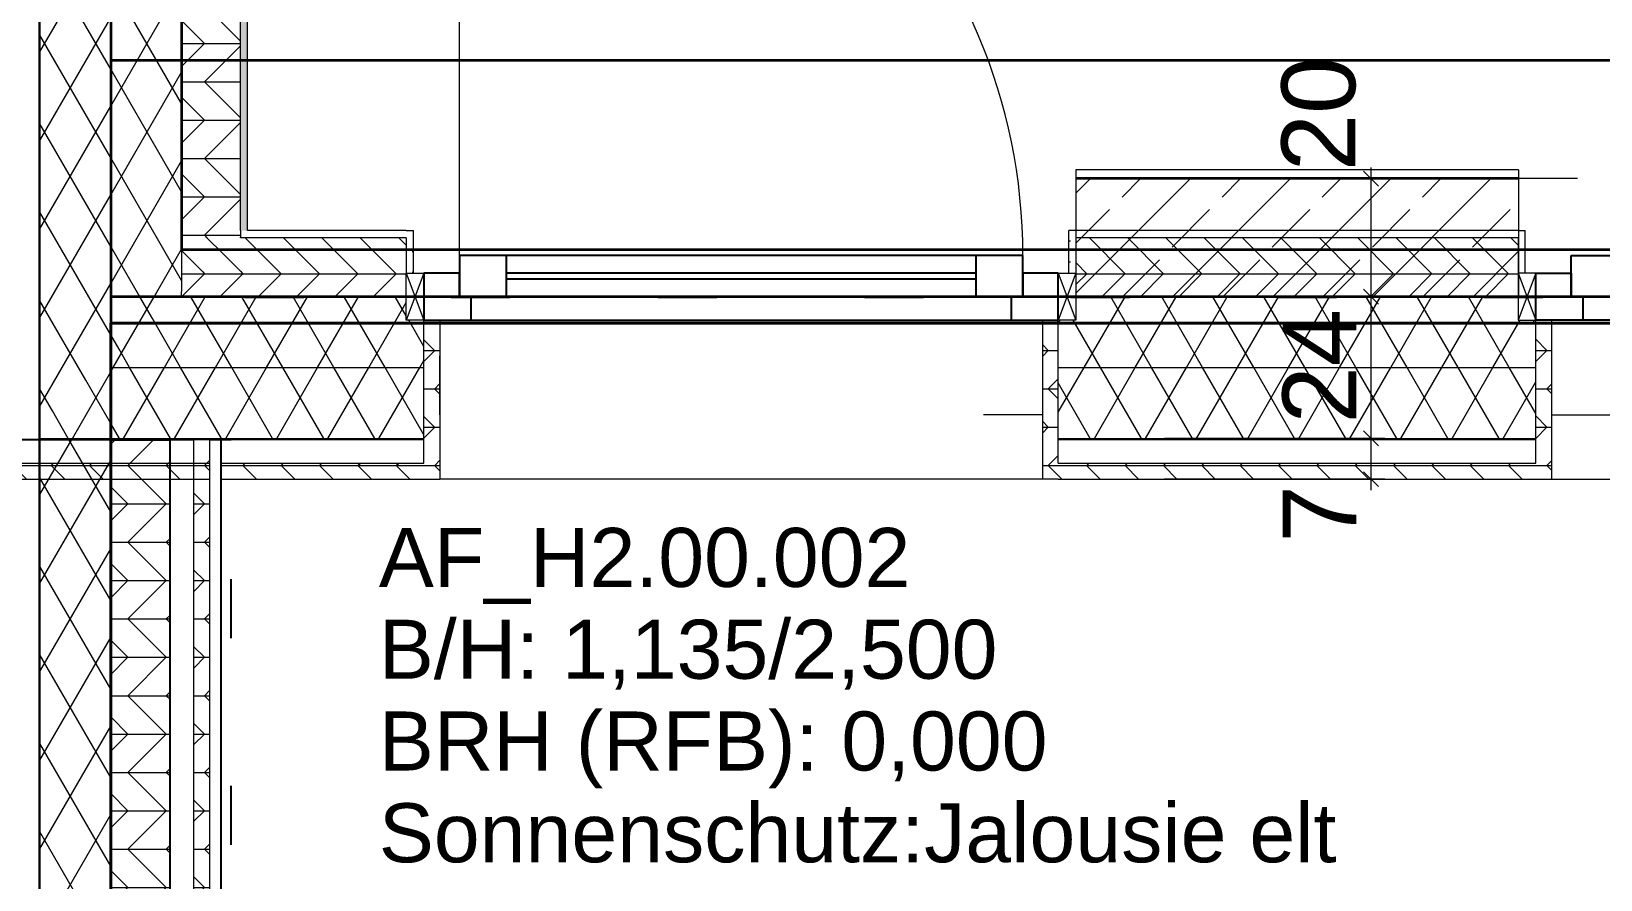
# Model space of a CAD drawing. Extents: x 0 to 42, y 0 to 29.7.
# Drawn here: x 11.343 to 14.003, y 7.486 to 8.923 of the extents above; entities that cross this region are included whole.
import ezdxf
from ezdxf.xclip import XClip

# ---------------------------------------------------------------- set-up
doc = ezdxf.new("R2010")
doc.units = 0
doc.header["$MEASUREMENT"] = 0
doc.header["$XCLIPFRAME"] = 0
for name, pattern in [('Achse', [115, 0, -40, 75, 0]), ('Punktlinie_ eng', [0.0125, 0, -0.0125]), ('Wipeout_Contour', [50, 0, -50])]:
    doc.linetypes.add(name, pattern=pattern)
for name, color, linetype in [('331 - Tragende Außenwände.Statisch erforderlich', 7, 'Continuous'), ('339 - Rohbau_ sonstiges.Attika massiv_ Lichtschächte', 7, 'Continuous'), ('351 - Deckenkonstruktionen.Decken', 7, 'Continuous'), ('352 - Deckenbeläge.Fußbodenaufbauten', 7, 'Continuous'), ('361 - Dachkonstruktionen.Unterdach', 7, 'Continuous'), ('363 - Dachbeläge.Oberdach_ Balkonbeläge_ Beläge Dachterrasse_ Gründach', 7, 'Continuous'), ('5_00 - WP Ausbau - Bemaßung', 7, 'Continuous')]:
    doc.layers.add(name, color=color, linetype=linetype)
doc.styles.add('ERSTELLTER_STIL_1', font='arial.ttf')
pattern_1 = [(60, (26.131676, 15.72738), (-0.0649519, 0.0375), []), (120, (26.131676, 15.72738), (0.0649519, 0.0375), [])]
pattern_2 = [(0, (26.131676, 15.72738), (0, 0.065), []), (45, (26.13168, 15.72738), (-0.13, 0.13), [0.0919239, -0.0919239]), (45, (26.19668, 15.72738), (-0.13, 0.13), [0.0919239, -0.0919239]), (45, (26.26168, 15.72738), (-0.13, 0.13), [0.0919239, -0.0919239]), (45, (26.32668, 15.72738), (-0.13, 0.13), [0.0919239, -0.0919239]), (315, (26.13168, 15.72738), (0.13, 0.13), [0.0919239, -0.0919239]), (315, (26.19668, 15.72738), (0.13, 0.13), [0.0919239, -0.0919239]), (315, (26.26168, 15.72738), (0.13, 0.13), [0.0919239, -0.0919239]), (315, (26.32668, 15.72738), (0.13, 0.13), [0.0919239, -0.0919239])]
pattern_3 = [(45, (26.131676, 15.72738), (-0.01767767, 0.01767767), [0, -0.025])]

# ---------------------------------------------------------------- blocks, each defined once
blk = doc.blocks.new('Zeichnung_1_1', base_point=(26.1317, 15.7274))
at = {"layer": '331 - Tragende Außenwände.Statisch erforderlich', "linetype": 'Continuous', "lineweight": 18, "true_color": 0x0099e6}
for points in [[(11.3558, 8.2588), (11.3578, 8.2606), (11.3578, 11.3346), (11.3558, 11.3346)], [(11.3578, 8.2606), (11.3558, 8.2588), (11.3558, 8.2335), (11.3578, 8.2335)], [(11.3578, 8.2335), (11.3558, 8.2335), (11.3558, 8.2315), (11.3578, 8.2315)], [(11.3578, 8.2315), (12.0087, 8.2315), (12.0087, 8.2335), (11.3578, 8.2335)], [(13.8928, 8.2335), (13.0837, 8.2335), (13.0837, 8.2315), (13.8928, 8.2315)]]:
    blk.add_hatch(color=142, dxfattribs=at).paths.add_polyline_path(points)
at = {"layer": '331 - Tragende Außenwände.Statisch erforderlich', "linetype": 'Continuous', "lineweight": 18, "true_color": 0x05000d}
h = blk.add_hatch(dxfattribs=at)
h.set_pattern_fill('Dämmung__weich_0001', color=178, style=0, pattern_type=2)
h.set_pattern_definition(pattern_1)
h.paths.add_polyline_path([(11.3578, 8.3535), (11.4584, 8.3535), (11.4778, 8.3714), (11.4778, 11.3346), (11.3578, 11.3346)])
h = blk.add_hatch(dxfattribs=at)
h.set_pattern_fill('Dämmung__weich_0001', color=178, style=0, pattern_type=2)
h.set_pattern_definition(pattern_1)
h.paths.add_polyline_path([(11.4778, 8.4735), (11.5885, 8.4735), (11.5978, 8.4821), (11.5978, 11.3346), (11.5578, 11.3346), (11.4778, 11.3346)])
h = blk.add_hatch(dxfattribs=at)
h.set_pattern_fill('Holz__Sperrholz_2__0001', color=178, style=0, pattern_type=2)
h.set_pattern_definition(pattern_2)
h.paths.add_polyline_path([(11.5978, 8.5735), (11.6968, 8.5735), (11.6978, 8.5744), (11.6978, 11.3346), (11.5978, 11.3346)])
at = {"layer": '331 - Tragende Außenwände.Statisch erforderlich', "linetype": 'Continuous', "lineweight": 18, "true_color": 0x9f9f9f}
h = blk.add_hatch(dxfattribs=at)
h.set_pattern_fill('Gips_0001', color=253, style=0, pattern_type=2)
h.set_pattern_definition(pattern_3)
h.paths.add_polyline_path([(11.6978, 8.5855), (11.7098, 8.5855), (11.7098, 11.3346), (11.6978, 11.3346)])
at = {"layer": '331 - Tragende Außenwände.Statisch erforderlich', "linetype": 'Continuous', "lineweight": 18}
h = blk.add_hatch(dxfattribs=at)
h.set_pattern_fill('Verputz_0001', color=9, style=0, pattern_type=2)
h.set_pattern_definition([(0, (26.13168, 15.72738), (0, 0.08660254), [0, -0.05]), (0, (26.15668, 15.77068), (0, 0.08660254), [0, -0.05])])
h.paths.add_polyline_path([(13.8639, 8.6885), (13.1137, 8.6885), (13.1137, 8.6735), (13.8639, 8.6735)])
at = {"layer": '331 - Tragende Außenwände.Statisch erforderlich', "linetype": 'Continuous', "lineweight": 18, "true_color": 0x00a800}
h = blk.add_hatch(dxfattribs=at)
h.set_pattern_fill('Beton__Stahlbeton_0001', color=94, style=0, pattern_type=2)
h.set_pattern_definition([(45, (26.13168, 15.72738), (-0.0848528, 0.0848528), []), (45, (26.08925, 15.76981), (-0.0848528, 0.0848528), [0.09, -0.03])])
h.paths.add_polyline_path([(13.8639, 8.6735), (13.1137, 8.6735), (13.1137, 8.4735), (13.8639, 8.4735)])
at = {"layer": '331 - Tragende Außenwände.Statisch erforderlich', "linetype": 'Continuous', "lineweight": 18, "true_color": 0x05000d}
h = blk.add_hatch(dxfattribs=at)
h.set_pattern_fill('Holz__Sperrholz_2__0001', color=178, style=0, pattern_type=2)
h.set_pattern_definition(pattern_2)
h.paths.add_polyline_path([(11.5978, 8.5735), (11.5978, 8.4821), (11.6968, 8.5735)])
h = blk.add_hatch(dxfattribs=at)
h.set_pattern_fill('Holz__Sperrholz_2__0001', color=178, style=0, pattern_type=2)
h.set_pattern_definition(pattern_2)
h.paths.add_polyline_path([(11.6978, 8.5735), (11.6968, 8.5735), (11.5978, 8.4821), (11.5978, 8.4735), (11.6978, 8.4735)])
h = blk.add_hatch(dxfattribs=at)
h.set_pattern_fill('Holz__Sperrholz_2__0001', color=178, style=0, pattern_type=2)
h.set_pattern_definition(pattern_2)
h.paths.add_polyline_path([(11.6978, 8.5744), (11.6968, 8.5735), (11.6978, 8.5735)])
at = {"layer": '331 - Tragende Außenwände.Statisch erforderlich', "linetype": 'Continuous', "lineweight": 18, "true_color": 0x9f9f9f}
h = blk.add_hatch(dxfattribs=at)
h.set_pattern_fill('Gips_0001', color=253, style=0, pattern_type=2)
h.set_pattern_definition(pattern_3)
h.paths.add_polyline_path([(11.6978, 8.5744), (11.7098, 8.5855), (11.6978, 8.5855)])
h = blk.add_hatch(dxfattribs=at)
h.set_pattern_fill('Gips_0001', color=253, style=0, pattern_type=2)
h.set_pattern_definition(pattern_3)
h.paths.add_polyline_path([(11.7098, 8.5855), (11.6978, 8.5744), (11.6978, 8.5735), (11.7098, 8.5735)])
at = {"layer": '331 - Tragende Außenwände.Statisch erforderlich', "linetype": 'Continuous', "lineweight": 18, "true_color": 0x05000d}
h = blk.add_hatch(dxfattribs=at)
h.set_pattern_fill('Holz__Sperrholz_2__0001', color=178, style=0, pattern_type=2)
h.set_pattern_definition(pattern_2)
h.paths.add_polyline_path([(11.6978, 8.5735), (11.6978, 8.4735), (11.9787, 8.4735), (11.9787, 8.5135), (11.9787, 8.5735)])
at = {"layer": '331 - Tragende Außenwände.Statisch erforderlich', "linetype": 'Continuous', "lineweight": 18, "true_color": 0x9f9f9f}
h = blk.add_hatch(dxfattribs=at)
h.set_pattern_fill('Gips_0001', color=253, style=0, pattern_type=2)
h.set_pattern_definition(pattern_3)
h.paths.add_polyline_path([(11.7098, 8.5855), (11.7098, 8.5735), (11.9787, 8.5735), (11.9787, 8.5855)])
h = blk.add_hatch(dxfattribs=at)
h.set_pattern_fill('Gips_0001', color=253, style=0, pattern_type=2)
h.set_pattern_definition(pattern_3)
h.paths.add_polyline_path([(11.9907, 8.5855), (11.9787, 8.5855), (11.9787, 8.5735), (11.9787, 8.5135), (11.9907, 8.5135)])
h = blk.add_hatch(dxfattribs=at)
h.set_pattern_fill('Gips_0001', color=253, style=0, pattern_type=2)
h.set_pattern_definition(pattern_3)
h.paths.add_polyline_path([(13.1137, 8.5855), (13.1017, 8.5855), (13.1017, 8.5135), (13.1137, 8.5135), (13.1137, 8.5735)])
h = blk.add_hatch(dxfattribs=at)
h.set_pattern_fill('Gips_0001', color=253, style=0, pattern_type=2)
h.set_pattern_definition(pattern_3)
h.paths.add_polyline_path([(13.1137, 8.5855), (13.1137, 8.5735), (13.8628, 8.5735), (13.8628, 8.5855)])
at = {"layer": '331 - Tragende Außenwände.Statisch erforderlich', "linetype": 'Continuous', "lineweight": 18, "true_color": 0x05000d}
h = blk.add_hatch(dxfattribs=at)
h.set_pattern_fill('Holz__Sperrholz_2__0001', color=178, style=0, pattern_type=2)
h.set_pattern_definition(pattern_2)
h.paths.add_polyline_path([(13.1137, 8.5135), (13.1137, 8.4735), (13.8628, 8.4735), (13.8628, 8.5135), (13.8628, 8.5735), (13.1137, 8.5735)])
at = {"layer": '331 - Tragende Außenwände.Statisch erforderlich', "linetype": 'Continuous', "lineweight": 18, "true_color": 0x9f9f9f}
h = blk.add_hatch(dxfattribs=at)
h.set_pattern_fill('Gips_0001', color=253, style=0, pattern_type=2)
h.set_pattern_definition(pattern_3)
h.paths.add_polyline_path([(13.8628, 8.5855), (13.8628, 8.5735), (13.8628, 8.5135), (13.8748, 8.5135), (13.8748, 8.5855)])
at = {"layer": '331 - Tragende Außenwände.Statisch erforderlich', "linetype": 'Continuous', "lineweight": 18, "true_color": 0x05000d}
h = blk.add_hatch(dxfattribs=at)
h.set_pattern_fill('Dämmung__weich_0001', color=178, style=0, pattern_type=2)
h.set_pattern_definition(pattern_1)
h.paths.add_polyline_path([(11.4778, 8.4735), (11.4778, 8.3714), (11.5885, 8.4735)])
h = blk.add_hatch(dxfattribs=at)
h.set_pattern_fill('Dämmung__weich_0001', color=178, style=0, pattern_type=2)
h.set_pattern_definition(pattern_1)
h.paths.add_polyline_path([(11.5978, 8.4735), (11.5885, 8.4735), (11.4778, 8.3714), (11.4778, 8.3535), (11.5978, 8.3535)])
h = blk.add_hatch(dxfattribs=at)
h.set_pattern_fill('Dämmung__weich_0001', color=178, style=0, pattern_type=2)
h.set_pattern_definition(pattern_1)
h.paths.add_polyline_path([(11.5978, 8.4821), (11.5885, 8.4735), (11.5978, 8.4735)])
h = blk.add_hatch(dxfattribs=at)
h.set_pattern_fill('Dämmung__weich_0001', color=178, style=0, pattern_type=2)
h.set_pattern_definition(pattern_1)
h.paths.add_polyline_path([(11.9787, 8.4735), (11.5978, 8.4735), (11.5978, 8.3535), (12.0087, 8.3535), (12.0087, 8.4335), (11.9787, 8.4335)])
h = blk.add_hatch(dxfattribs=at)
h.set_pattern_fill('Dämmung__weich_0001', color=178, style=0, pattern_type=2)
h.set_pattern_definition(pattern_1)
h.paths.add_polyline_path([(13.1137, 8.4335), (13.0837, 8.4335), (13.0837, 8.3535), (13.8928, 8.3535), (13.8928, 8.4335), (13.8628, 8.4335), (13.8628, 8.4735), (13.1137, 8.4735)])
at = {"layer": '331 - Tragende Außenwände.Statisch erforderlich', "linetype": 'Continuous', "lineweight": 18, "true_color": 0x7e5900}
h = blk.add_hatch(dxfattribs=at)
h.set_pattern_fill('Holz__Sperrholz_2__0001', color=46, style=0, pattern_type=2)
h.set_pattern_definition(pattern_2)
h.paths.add_polyline_path([(12.0087, 8.1645), (12.0357, 8.1645), (12.0357, 8.4335), (12.0087, 8.4335), (12.0087, 8.1915)])
h = blk.add_hatch(dxfattribs=at)
h.set_pattern_fill('Holz__Sperrholz_2__0001', color=46, style=0, pattern_type=2)
h.set_pattern_definition(pattern_2)
h.paths.add_polyline_path([(13.0567, 8.1645), (13.0837, 8.1645), (13.0837, 8.1915), (13.0837, 8.4335), (13.0567, 8.4335)])
h = blk.add_hatch(dxfattribs=at)
h.set_pattern_fill('Holz__Sperrholz_2__0001', color=46, style=0, pattern_type=2)
h.set_pattern_definition(pattern_2)
h.paths.add_polyline_path([(13.9198, 8.1645), (13.9198, 8.4335), (13.8928, 8.4335), (13.8928, 8.1915), (13.8928, 8.1645)])
at = {"layer": '331 - Tragende Außenwände.Statisch erforderlich', "linetype": 'Continuous', "lineweight": 18, "true_color": 0x05000d}
h = blk.add_hatch(dxfattribs=at)
h.set_pattern_fill('Dämmung__weich_0001', color=178, style=0, pattern_type=2)
h.set_pattern_definition(pattern_1)
h.paths.add_polyline_path([(11.3578, 8.3535), (11.3578, 8.2606), (11.4584, 8.3535)])
h = blk.add_hatch(dxfattribs=at)
h.set_pattern_fill('Dämmung__weich_0001', color=178, style=0, pattern_type=2)
h.set_pattern_definition(pattern_1)
h.paths.add_polyline_path([(11.4778, 8.3535), (11.4584, 8.3535), (11.3578, 8.2606), (11.3578, 8.2335), (11.4778, 8.2335)])
h = blk.add_hatch(dxfattribs=at)
h.set_pattern_fill('Dämmung__weich_0001', color=178, style=0, pattern_type=2)
h.set_pattern_definition(pattern_1)
h.paths.add_polyline_path([(11.4778, 8.3714), (11.4584, 8.3535), (11.4778, 8.3535)])
h = blk.add_hatch(dxfattribs=at)
h.set_pattern_fill('Dämmung__weich_0001', color=178, style=0, pattern_type=2)
h.set_pattern_definition(pattern_1)
h.paths.add_polyline_path([(11.4778, 8.2335), (12.0087, 8.2335), (12.0087, 8.3535), (11.4778, 8.3535)])
h = blk.add_hatch(dxfattribs=at)
h.set_pattern_fill('Dämmung__weich_0001', color=178, style=0, pattern_type=2)
h.set_pattern_definition(pattern_1)
h.paths.add_polyline_path([(13.8928, 8.3535), (13.0837, 8.3535), (13.0837, 8.2335), (13.8928, 8.2335)])
at = {"layer": '331 - Tragende Außenwände.Statisch erforderlich', "linetype": 'Continuous', "lineweight": 18, "true_color": 0x7e5900}
h = blk.add_hatch(dxfattribs=at)
h.set_pattern_fill('Holz__Sperrholz_2__0001', color=46, style=0, pattern_type=2)
h.set_pattern_definition(pattern_2)
h.paths.add_polyline_path([(12.0087, 8.1915), (11.3158, 8.1915), (11.3158, 8.1645), (12.0087, 8.1645)])
h = blk.add_hatch(dxfattribs=at)
h.set_pattern_fill('Holz__Sperrholz_2__0001', color=46, style=0, pattern_type=2)
h.set_pattern_definition(pattern_2)
h.paths.add_polyline_path([(13.8928, 8.1915), (13.0837, 8.1915), (13.0837, 8.1645), (13.8928, 8.1645)])
at = {"layer": '339 - Rohbau_ sonstiges.Attika massiv_ Lichtschächte', "linetype": 'Continuous', "lineweight": 18, "true_color": 0x0099e6}
blk.add_hatch(color=142, dxfattribs=at).paths.add_polyline_path([(11.3558, 8.2315), (11.3558, 7.1947), (11.3578, 7.1947), (11.3578, 8.2315)])
at = {"layer": '339 - Rohbau_ sonstiges.Attika massiv_ Lichtschächte', "linetype": 'Continuous', "lineweight": 18, "true_color": 0x05000d}
h = blk.add_hatch(dxfattribs=at)
h.set_pattern_fill('Dämmung__weich_0001', color=178, style=0, pattern_type=2)
h.set_pattern_definition(pattern_1)
h.paths.add_polyline_path([(11.3578, 8.2315), (11.3578, 7.1947), (11.4778, 7.1947), (11.4778, 8.2315)])
h = blk.add_hatch(dxfattribs=at)
h.set_pattern_fill('Holz__Sperrholz_2__0001', color=178, style=0, pattern_type=2)
h.set_pattern_definition(pattern_2)
h.paths.add_polyline_path([(11.4778, 8.2315), (11.4778, 7.1947), (11.5778, 7.1947), (11.5778, 8.2315)])
at = {"layer": '339 - Rohbau_ sonstiges.Attika massiv_ Lichtschächte', "linetype": 'Continuous', "lineweight": 18, "true_color": 0xa80000}
blk.add_hatch(color=14, dxfattribs=at).paths.add_polyline_path([(11.5789, 7.1947), (11.5789, 8.2315), (11.5778, 8.2315), (11.5778, 7.1947)])
at = {"layer": '331 - Tragende Außenwände.Statisch erforderlich', "color": 178, "linetype": 'Continuous', "lineweight": 18, "ltscale": 20, "true_color": 0x05000d}
for p, q in [((11.3558, 11.3346), (11.3558, 8.2588)), ((11.3578, 11.3346), (11.3578, 8.3535)), ((11.4778, 11.3346), (11.4778, 8.4735)), ((11.5978, 11.3346), (11.5978, 8.5735)), ((11.6978, 8.5855), (11.6978, 11.3346)), ((12.0687, 8.5435), (12.0687, 9.4985)), ((11.5978, 8.5735), (11.5978, 8.4821)), ((11.5978, 8.5735), (11.5978, 8.4821)), ((11.6978, 8.5855), (11.6978, 8.5744)), ((11.6978, 8.5855), (11.6978, 8.5744)), ((11.6978, 8.5735), (11.6978, 8.5744)), ((11.6978, 8.5735), (11.6978, 8.5744)), ((11.9787, 8.5735), (11.6978, 8.5735)), ((11.9787, 8.5855), (11.9907, 8.5855)), ((11.9787, 8.5855), (11.9907, 8.5855)), ((11.9787, 8.5735), (11.9787, 8.5135)), ((11.9907, 8.5135), (11.9907, 8.5855)), ((11.9907, 8.5135), (11.9907, 8.5855)), ((13.1017, 8.5135), (13.1017, 8.5855)), ((13.1137, 8.5855), (13.1017, 8.5855)), ((13.1137, 8.5855), (13.1017, 8.5855)), ((13.1017, 8.5135), (13.1017, 8.5855)), ((13.8628, 8.5735), (13.1137, 8.5735)), ((13.1137, 8.5735), (13.1137, 8.5135)), ((13.8628, 8.5855), (13.8748, 8.5855)), ((13.8628, 8.5855), (13.8748, 8.5855)), ((13.8628, 8.5735), (13.8628, 8.5135)), ((13.8748, 8.5135), (13.8748, 8.5855)), ((13.8748, 8.5135), (13.8748, 8.5855)), ((12.0087, 8.5135), (11.9787, 8.4335)), ((11.9787, 8.5135), (12.0087, 8.4335)), ((13.0837, 8.5135), (13.1137, 8.4335)), ((13.1137, 8.5135), (13.0837, 8.4335)), ((13.8928, 8.5135), (13.8628, 8.4335)), ((13.8628, 8.5135), (13.8928, 8.4335)), ((11.4778, 8.4735), (11.4778, 8.3714)), ((11.5978, 8.4735), (11.5978, 8.4821)), ((11.5978, 8.4735), (11.5978, 8.4821)), ((11.5978, 8.4735), (11.6978, 8.4735)), ((11.6978, 8.4735), (11.9787, 8.4735)), ((13.1137, 8.4735), (13.8628, 8.4735)), ((12.0087, 8.1915), (12.0087, 8.4335)), ((12.0357, 8.4335), (12.0357, 8.1645)), ((12.0357, 8.4335), (12.0357, 8.1645)), ((13.0567, 8.4335), (13.0567, 8.1645)), ((13.0567, 8.4335), (13.0567, 8.1645)), ((13.0837, 8.1915), (13.0837, 8.4335)), ((13.8928, 8.1915), (13.8928, 8.4335)), ((13.9198, 8.4335), (13.9198, 8.1645)), ((13.9198, 8.4335), (13.9198, 8.1645)), ((11.3578, 8.3535), (11.3578, 8.2606)), ((11.3578, 8.3535), (11.3578, 8.2606)), ((11.4778, 8.3714), (11.4778, 8.3535)), ((11.4778, 8.3714), (11.4778, 8.3535)), ((11.4778, 8.3535), (11.5978, 8.3535)), ((11.5978, 8.3535), (12.0087, 8.3535)), ((13.0837, 8.3535), (13.8928, 8.3535)), ((11.3558, 8.2588), (11.3558, 8.2335)), ((11.3578, 8.2606), (11.3578, 8.2335)), ((11.3578, 8.2606), (11.3578, 8.2335)), ((11.3558, 8.2335), (11.3558, 8.2315)), ((11.3558, 8.2335), (11.3558, 8.2315)), ((11.3558, 8.2315), (11.3578, 8.2315)), ((11.3578, 8.2335), (11.4778, 8.2335)), ((11.3578, 8.2315), (12.0087, 8.2315)), ((11.4778, 8.2335), (12.0087, 8.2335)), ((13.0837, 8.2335), (13.8928, 8.2335)), ((13.0837, 8.2315), (13.8928, 8.2315)), ((11.3158, 8.1915), (11.3558, 8.1915)), ((11.3558, 8.1915), (12.0087, 8.1915)), ((13.0837, 8.1915), (13.8928, 8.1915)), ((12.0087, 8.1645), (12.0357, 8.1645)), ((12.0087, 8.1645), (12.0357, 8.1645)), ((13.0567, 8.1645), (12.0357, 8.1645)), ((13.0837, 8.1645), (13.0567, 8.1645)), ((13.0837, 8.1645), (13.0567, 8.1645)), ((13.8928, 8.1645), (13.9198, 8.1645)), ((13.8928, 8.1645), (13.9198, 8.1645)), ((13.9198, 8.1645), (17.8058, 8.1645))]:
    blk.add_line(p, q, dxfattribs=at)
at = {"layer": '331 - Tragende Außenwände.Statisch erforderlich', "color": 178, "linetype": 'Continuous', "lineweight": 35, "ltscale": 20, "true_color": 0x05000d}
blk.add_line((13.8639, 8.6735), (13.1137, 8.6735), dxfattribs=at)
at = {"layer": '331 - Tragende Außenwände.Statisch erforderlich', "color": 178, "linetype": 'Continuous', "lineweight": 25, "ltscale": 20, "true_color": 0x05000d}
for p, q in [((12.1487, 8.5435), (12.0687, 8.5435)), ((12.0687, 8.5435), (12.0687, 8.4735)), ((12.9437, 8.5435), (12.1487, 8.5435)), ((12.1487, 8.4735), (12.1487, 8.5435)), ((13.0237, 8.5435), (12.9437, 8.5435)), ((12.9437, 8.5435), (12.9437, 8.4735)), ((13.0237, 8.4735), (13.0237, 8.5435)), ((13.9528, 8.4735), (13.9528, 8.5435)), ((13.9528, 8.5435), (14.0328, 8.5435)), ((12.0687, 8.5135), (12.0087, 8.5135)), ((12.0087, 8.5135), (12.0087, 8.4335)), ((12.0687, 8.4735), (12.0687, 8.5135)), ((12.9437, 8.5135), (12.1487, 8.5135)), ((13.0837, 8.5135), (13.0237, 8.5135)), ((13.0237, 8.5135), (13.0237, 8.4735)), ((13.0837, 8.4335), (13.0837, 8.5135)), ((13.8928, 8.5135), (13.9528, 8.5135)), ((13.8928, 8.4335), (13.8928, 8.5135)), ((13.9528, 8.5135), (13.9528, 8.4735)), ((12.1487, 8.5035), (12.9437, 8.5035)), ((12.0887, 8.4735), (12.0687, 8.4735)), ((12.0687, 8.4735), (12.1487, 8.4735)), ((12.0887, 8.4335), (12.0887, 8.4735)), ((12.1487, 8.4735), (12.9437, 8.4735)), ((12.9437, 8.4735), (13.0237, 8.4735)), ((13.0237, 8.4735), (13.0037, 8.4735)), ((13.0037, 8.4735), (13.0037, 8.4335)), ((13.9528, 8.4735), (13.9728, 8.4735)), ((14.0328, 8.4735), (13.9528, 8.4735)), ((13.9728, 8.4735), (13.9728, 8.4335)), ((12.0087, 8.4335), (12.0887, 8.4335)), ((12.0887, 8.4335), (13.0037, 8.4335)), ((13.0037, 8.4335), (13.0837, 8.4335)), ((13.9728, 8.4335), (13.8928, 8.4335)), ((15.4828, 8.4335), (13.9728, 8.4335))]:
    blk.add_line(p, q, dxfattribs=at)
at = {"layer": '331 - Tragende Außenwände.Statisch erforderlich', "color": 178, "linetype": 'Achse', "lineweight": 18, "ltscale": 20, "true_color": 0x05000d}
for p, q in [((12.0357, 8.2735), (12.0357, 8.4335)), ((13.0567, 8.4335), (13.0567, 8.2735)), ((13.9198, 8.4335), (13.9198, 8.2735)), ((13.0567, 8.2735), (12.0357, 8.2735)), ((13.9198, 8.2735), (17.8058, 8.2735))]:
    blk.add_line(p, q, dxfattribs=at)
at = {"layer": '331 - Tragende Außenwände.Statisch erforderlich', "color": 178, "linetype": 'Continuous', "lineweight": 18, "ltscale": 20, "true_color": 0x05000d, "flags": 128}
for points in [[(11.7098, 8.5855), (11.7098, 11.3346)], [(13.8639, 8.6885), (13.1137, 8.6885)], [(13.1137, 8.6885), (13.1137, 8.6735)], [(13.1137, 8.6735), (13.1137, 8.4735)], [(13.8639, 8.6885), (13.8639, 8.6735)], [(13.8639, 8.6735), (13.8639, 8.4735)], [(11.9787, 8.5855), (11.7098, 8.5855)], [(13.8628, 8.5855), (13.1137, 8.5855)], [(13.1137, 8.4735), (13.8639, 8.4735)], [(11.2888, 8.1645), (12.0087, 8.1645)], [(13.0837, 8.1645), (13.8928, 8.1645)]]:
    blk.add_lwpolyline(points, dxfattribs=at)
for points in [[(12.0087, 8.4335), (11.9787, 8.4335), (11.9787, 8.5135), (12.0087, 8.5135)], [(13.0837, 8.5135), (13.1137, 8.5135), (13.1137, 8.4335), (13.0837, 8.4335)], [(13.8928, 8.5135), (13.8628, 8.5135), (13.8628, 8.4335), (13.8928, 8.4335)]]:
    blk.add_lwpolyline(points, close=True, dxfattribs=at)
at = {"layer": '331 - Tragende Außenwände.Statisch erforderlich', "color": 178, "linetype": 'Continuous', "lineweight": 18, "ltscale": 20, "true_color": 0x05000d}
blk.add_arc((12.0687, 8.5435), 0.955, 0, 90, dxfattribs=at)
at = {"layer": '339 - Rohbau_ sonstiges.Attika massiv_ Lichtschächte', "color": 178, "linetype": 'Continuous', "lineweight": 18, "ltscale": 20, "true_color": 0x05000d}
for p, q in [((11.3558, 8.2315), (11.3558, 7.1947)), ((11.3578, 8.2315), (11.3578, 7.1947)), ((11.4778, 8.2315), (11.4778, 7.1947)), ((11.5789, 7.1947), (11.5789, 8.2315)), ((11.6189, 7.1947), (11.6189, 8.2315))]:
    blk.add_line(p, q, dxfattribs=at)
at = {"layer": '339 - Rohbau_ sonstiges.Attika massiv_ Lichtschächte', "color": 14, "linetype": 'Continuous', "lineweight": 18, "ltscale": 20, "true_color": 0xa80000}
blk.add_line((11.5778, 7.1947), (11.5778, 8.2315), dxfattribs=at)
at = {"layer": '339 - Rohbau_ sonstiges.Attika massiv_ Lichtschächte', "color": 178, "linetype": 'Punktlinie_ eng', "lineweight": 25, "ltscale": 20, "true_color": 0x05000d}
blk.add_line((11.6819, 7.1947), (11.6819, 8.2315), dxfattribs=at)
at = {"layer": '339 - Rohbau_ sonstiges.Attika massiv_ Lichtschächte', "color": 178, "linetype": 'Continuous', "lineweight": 25, "ltscale": 20, "true_color": 0x05000d, "flags": 128}
for points in [[(11.3158, 8.2315), (11.3558, 8.2315)], [(11.3558, 8.2315), (11.3578, 8.2315)], [(11.3578, 8.2315), (11.4778, 8.2315)], [(11.5789, 8.2315), (11.6189, 8.2315)]]:
    blk.add_lwpolyline(points, dxfattribs=at)
at = {"layer": '339 - Rohbau_ sonstiges.Attika massiv_ Lichtschächte', "color": 178, "linetype": 'Continuous', "lineweight": 35, "ltscale": 20, "true_color": 0x05000d, "flags": 128}
for points in [[(11.4778, 8.2315), (11.5778, 8.2315)], [(11.5778, 8.2315), (11.5789, 8.2315)]]:
    blk.add_lwpolyline(points, dxfattribs=at)
at = {"layer": '339 - Rohbau_ sonstiges.Attika massiv_ Lichtschächte', "color": 178, "linetype": 'Punktlinie_ eng', "lineweight": 25, "ltscale": 20, "true_color": 0x05000d, "flags": 128}
blk.add_lwpolyline([(11.6819, 7.1947), (11.6819, 8.2315)], dxfattribs=at)
at = {"layer": '351 - Deckenkonstruktionen.Decken', "color": 178, "linetype": 'Continuous', "lineweight": 35, "ltscale": 20, "true_color": 0x05000d, "flags": 128}
blk.add_lwpolyline([(11.4778, 8.4285), (18.8187, 8.4285), (18.8187, 15.7634), (17.6087, 15.7634), (16.6913, 15.7634), (13.3934, 15.7634), (11.4778, 15.7634)], close=True, dxfattribs=at)
at = {"layer": '351 - Deckenkonstruktionen.Decken', "color": 178, "linetype": 'Punktlinie_ eng', "lineweight": 35, "ltscale": 20, "true_color": 0x05000d, "flags": 128}
blk.add_lwpolyline([(14.1287, 15.6354), (11.5978, 15.6354), (11.5978, 8.4735), (18.7687, 8.4735), (18.7687, 15.6354), (17.6834, 15.6354)], close=True, dxfattribs=at)
at = {"layer": '352 - Deckenbeläge.Fußbodenaufbauten', "color": 178, "linetype": 'Continuous', "lineweight": 35, "ltscale": 20, "true_color": 0x05000d, "flags": 128}
blk.add_lwpolyline([(11.5978, 8.5535), (18.6562, 8.5535), (18.6562, 12.9697), (11.5978, 12.9697)], close=True, dxfattribs=at)
at = {"layer": '361 - Dachkonstruktionen.Unterdach', "color": 178, "linetype": 'Continuous', "lineweight": 35, "ltscale": 20, "true_color": 0x05000d, "flags": 128}
blk.add_lwpolyline([(18.8187, 8.8735), (11.4778, 8.8735), (11.4778, 6.3535), (18.8187, 6.3535)], close=True, dxfattribs=at)
at = {"layer": '363 - Dachbeläge.Oberdach_ Balkonbeläge_ Beläge Dachterrasse_ Gründach', "color": 178, "linetype": 'Continuous', "lineweight": 35, "ltscale": 20, "true_color": 0x05000d, "flags": 128}
for points in [[(11.4778, 6.4735), (26.1597, 6.4735), (26.1597, 8.4735), (11.4778, 8.4735)], [(11.4778, 6.4735), (26.1597, 6.4735), (26.1597, 8.4285), (11.4778, 8.4285)]]:
    blk.add_lwpolyline(points, close=True, dxfattribs=at)
for points in [[(11.4778, 8.4285), (26.1597, 8.4285)], [(11.4778, 6.4735), (11.4778, 8.4285)]]:
    blk.add_lwpolyline(points, dxfattribs=at)
at = {"layer": '5_00 - WP Ausbau - Bemaßung', "color": 178, "linetype": 'Continuous', "lineweight": 18, "ltscale": 20, "true_color": 0x05000d}
for p, q in [((13.9637, 8.6735), (13.5902, 8.6735)), ((13.6262, 8.661), (13.6012, 8.686)), ((13.6137, 8.6735), (13.6137, 8.6922)), ((13.6137, 8.4735), (13.6137, 8.6735)), ((13.6012, 8.486), (13.6262, 8.461)), ((13.6371, 8.4735), (13.2637, 8.4735)), ((13.6137, 8.2335), (13.6137, 8.4735)), ((13.6012, 8.246), (13.6262, 8.221)), ((13.6371, 8.2335), (13.2637, 8.2335)), ((13.6137, 8.1645), (13.6137, 8.2335)), ((13.6012, 8.177), (13.6262, 8.152)), ((13.6371, 8.1645), (13.2637, 8.1645)), ((13.6137, 8.1457), (13.6137, 8.1645))]:
    blk.add_line(p, q, dxfattribs=at)
at = {"layer": '331 - Tragende Außenwände.Statisch erforderlich', "color": 178, "linetype": 'Continuous', "lineweight": 18, "true_color": 0x05000d, "insert": (11.9322, 8.0817), "char_height": 0.1, "attachment_point": 1, "line_spacing_factor": 0.932867, "style": 'ERSTELLTER_STIL_1'}
blk.add_mtext('\\A1;{\\pql;\\fArial|b0|i0|c0|p38;AF_H2.00.002\\P\\pql;\\fArial|b0|i0|c0|p38;B/H: \\fArial|b0|i0|c0|p38;1,135\\fArial|b0|i0|c0|p38;/\\fArial|b0|i0|c0|p38;2,500\\fArial|b0|i0|c0|p38; \\P\\pql;\\fArial|b0|i0|c0|p38;BRH\\fArial|b0|i0|c0|p38; (RFB)\\fArial|b0|i0|c0|p38;: \\fArial|b0|i0|c0|p38;0,000\\P\\pql;\\fArial|b0|i0|c0|p38;Sonnenschutz:\\fArial|b0|i0|c0|p38;Jalousie elt}', dxfattribs=at)
at = {"layer": '5_00 - WP Ausbau - Bemaßung', "color": 178, "linetype": 'Continuous', "lineweight": 18, "true_color": 0x05000d, "char_height": 0.125, "attachment_point": 7, "rotation": 90, "style": 'ERSTELLTER_STIL_1'}
for s, insert, width in [('\\A1;{\\pql;\\fArial|b0|i0|c0|p38;20}', (13.5887, 8.686), 0.189715), ('\\A1;{\\pql;\\fArial|b0|i0|c0|p38;24}', (13.5887, 8.2586), 0.189715), ('\\A1;{\\pql;\\fArial|b0|i0|c0|p38;7}', (13.5887, 8.0571), 0.094857)]:
    blk.add_mtext(s, dxfattribs=dict(at, insert=insert, width=width))
at = {"color": 254, "linetype": 'Wipeout_Contour', "lineweight": 0, "ltscale": 55.933516}
blk.add_wipeout([(11.6648, 7.1947), (11.6648, 8.2315), (11.6459, 8.2315), (11.6459, 7.1947)], dxfattribs=at).dxf.layer = '339 - Rohbau_ sonstiges.Attika massiv_ Lichtschächte'
at = {"layer": '339 - Rohbau_ sonstiges.Attika massiv_ Lichtschächte', "linetype": 'Continuous', "lineweight": 18, "true_color": 0x7e5900}
h = blk.add_hatch(dxfattribs=at)
h.set_pattern_fill('Holz__Sperrholz_2__0001', color=46, style=0, pattern_type=2)
h.set_pattern_definition(pattern_2)
h.paths.add_polyline_path([(11.6459, 7.1947), (11.6459, 8.2315), (11.6189, 8.2315), (11.6189, 7.1947)])
at = {"layer": '339 - Rohbau_ sonstiges.Attika massiv_ Lichtschächte', "color": 178, "linetype": 'Continuous', "lineweight": 18, "ltscale": 20, "true_color": 0x05000d}
blk.add_line((11.6459, 7.1947), (11.6459, 8.2315), dxfattribs=at)
at = {"layer": '339 - Rohbau_ sonstiges.Attika massiv_ Lichtschächte', "color": 178, "linetype": 'Continuous', "lineweight": 25, "ltscale": 20, "true_color": 0x05000d}
blk.add_line((11.6648, 7.1947), (11.6648, 8.2315), dxfattribs=at)
at = {"layer": '339 - Rohbau_ sonstiges.Attika massiv_ Lichtschächte', "color": 178, "linetype": 'Continuous', "lineweight": 25, "ltscale": 20, "true_color": 0x05000d, "flags": 128}
blk.add_lwpolyline([(11.6459, 8.2315), (11.6648, 8.2315)], dxfattribs=at)
at = {"layer": '339 - Rohbau_ sonstiges.Attika massiv_ Lichtschächte', "color": 178, "linetype": 'Punktlinie_ eng', "lineweight": 25, "ltscale": 20, "true_color": 0x05000d, "flags": 128}
blk.add_lwpolyline([(11.6648, 8.2315), (11.6819, 8.2315)], dxfattribs=at)

msp = doc.modelspace()

# ---------------------------------------------------------------- block references
at = {"color": 178, "linetype": 'Continuous', "lineweight": 25, "ltscale": 20, "true_color": 0x05000d}
ref = msp.add_blockref('Zeichnung_1_1', (26.1317, 15.7274), dxfattribs=at)
XClip(ref).set_block_clipping_path([(4.1980274282, 3.0257570699), (31.7992466844, 24.1343286538)])

doc.saveas('drawing.dxf')
